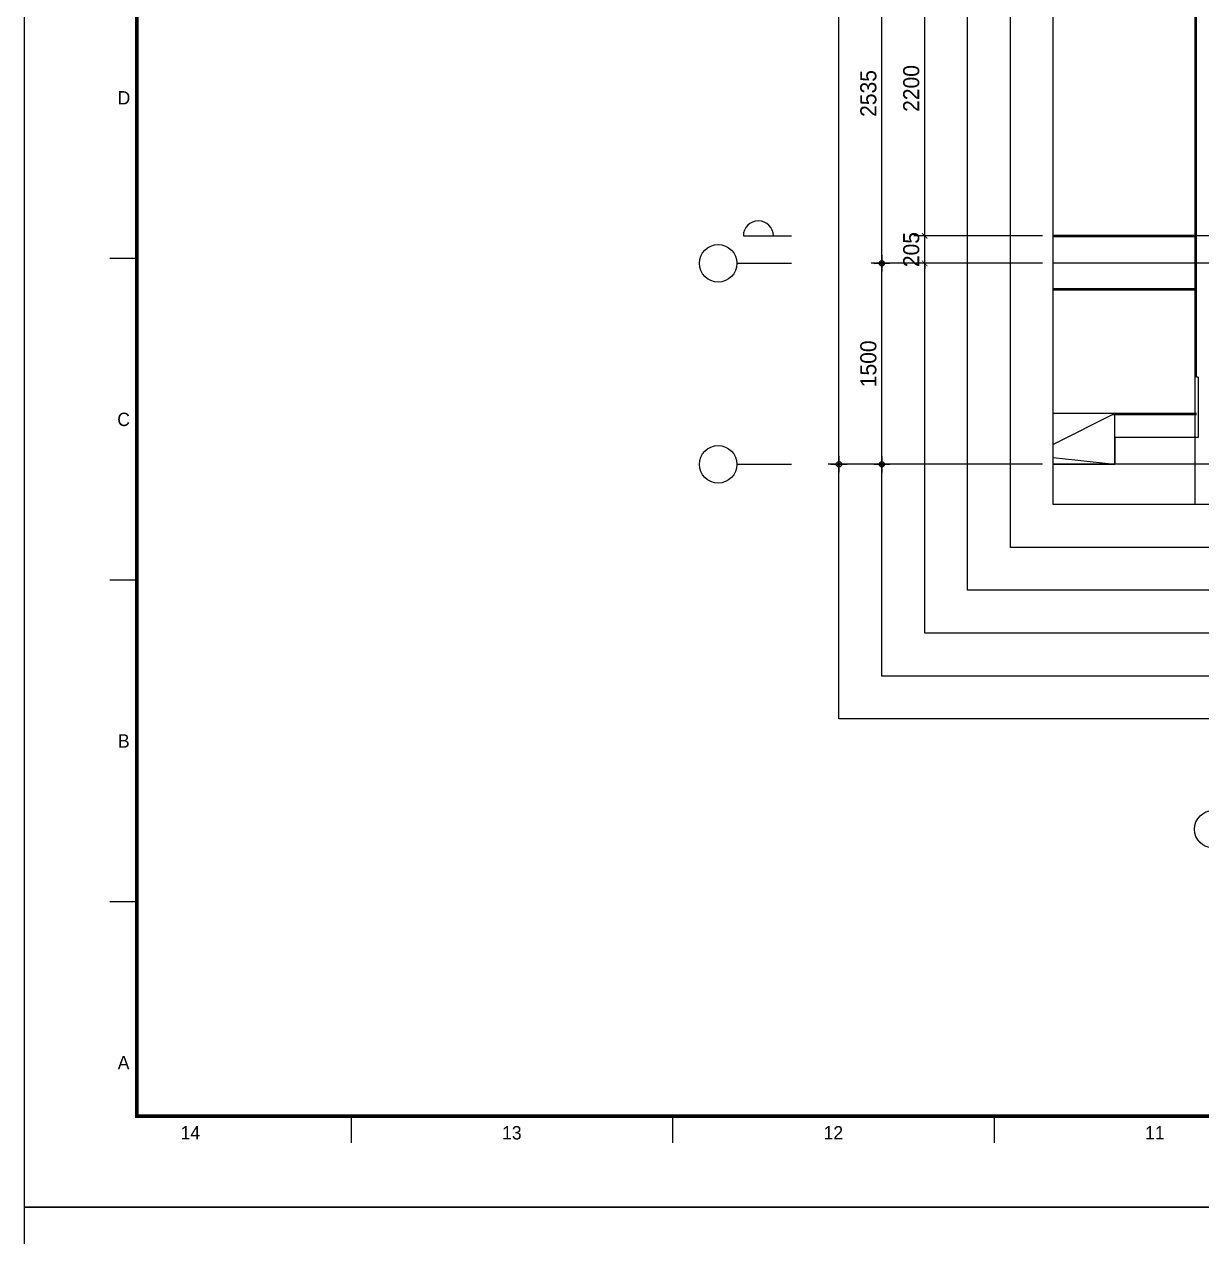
# Model space of a CAD drawing. Header units: millimetres. Extents: x 0 to 92204, y -190080 to 23760.
# Drawn here: x 50154 to 58944, y -47740 to -38691 of the extents above; entities that cross this region are included whole.
import ezdxf
from ezdxf.enums import TextEntityAlignment as Align
from ezdxf.xclip import XClip

# ---------------------------------------------------------------- set-up
doc = ezdxf.new("R2010")
doc.units = ezdxf.units.MM
doc.header["$LTSCALE"] = 100
doc.header["$XCLIPFRAME"] = 0
for name, pattern in [('AUDIT_D_220706163347-0', [0]), ('CEN', [62, 60, -1, 0, -1]), ('HIDDEN', [9.525, 6.35, -3.175])]:
    doc.linetypes.add(name, pattern=pattern)
doc.layers.get('defpoints').update_dxf_attribs({"color": 139})
for name, color, linetype in [('A-치수', 7, 'AUDIT_D_220706163347-0'), ('AA-BORD-FORM', 7, 'Continuous'), ('AA-BORD-TEXT', 3, 'Continuous'), ('AA-XXXX-DIMS', 7, 'Continuous'), ('CEN_CON', 1, 'CEN'), ('CEN_WALL', 12, 'CEN'), ('CONC', 2, 'Continuous'), ('DIM', 7, 'AUDIT_D_220706163347-0'), ('ELE3_CON', 7, 'Continuous'), ('MC', 135, 'Continuous'), ('WAL_DRY', 7, 'Continuous'), ('창호-open', 4, 'Continuous'), ('확장', 8, 'HIDDEN')]:
    doc.layers.add(name, color=color, linetype=linetype)
doc.styles.add('HAUD01', font='Dotum.ttf')
doc.styles.add('맑은고딕', font='malgun.ttf', dxfattribs={"width": 0.9})
doc.dimstyles.new('DIM_40', dxfattribs={"dimscale": 40, "dimtxt": 3, "dimasz": 1, "dimexe": 2, "dimexo": 2, "dimgap": 1, "dimtad": 1, "dimdec": 0, "dimzin": 0, "dimdsep": 46, "dimtxsty": '맑은고딕', "dimblk1": 'DIMDOT', "dimblk2": 'DIMDOT', "dimsah": 1, "dimcen": 0.09, "dimdle": 2, "dimclrd": 7, "dimclre": 7, "dimclrt": 3, "dimadec": 0, "dimazin": 0, "dimtfac": 1, "dimtdec": 0, "dimtix": 1, "dimtmove": 2, "dimatfit": 3, "dimldrblk": 'DIMDOT', "dimfxl": 2, "dimtolj": 1, "dimtzin": 0, "dimarcsym": 0})
doc.dimstyles.new('MCDIM_40', dxfattribs={"dimscale": 40, "dimtxt": 3, "dimasz": 1, "dimexe": 2, "dimexo": 2, "dimgap": 1, "dimtad": 1, "dimdec": 0, "dimzin": 0, "dimdsep": 46, "dimtxsty": '맑은고딕', "dimblk1": 'ARCHTICK', "dimblk2": 'ARCHTICK', "dimsah": 1, "dimcen": 0.09, "dimdle": 2, "dimclrd": 7, "dimclre": 7, "dimclrt": 3, "dimadec": 0, "dimazin": 0, "dimtfac": 1, "dimtdec": 0, "dimtix": 1, "dimtmove": 2, "dimatfit": 3, "dimldrblk": 'ARCHTICK', "dimfxl": 1, "dimtolj": 1, "dimtzin": 0, "dimarcsym": 0})

# ---------------------------------------------------------------- blocks, each defined once
blk = doc.blocks.new('U-84A(확장)1')
at = {"layer": 'CEN_CON'}
blk.add_line((0, 0), (15195, 0), dxfattribs=at)
at = {"layer": 'CEN_WALL'}
blk.add_line((0, 1500), (10995, 1500), dxfattribs=at)
at = {"layer": 'CONC'}
for p, q in [((125, 650), (125, 3915)), ((112, 650), (112, 200)), ((112, 650), (125, 650)), ((112, 200), (735, 200)), ((735, 200), (735, 0)), ((0, 0), (735, 0))]:
    blk.add_line(p, q, dxfattribs=at)
at = {"layer": 'ELE3_CON'}
blk.add_line((2535, 0), (735, 0), dxfattribs=at)
at = {"layer": 'MC'}
for p, q in [((135, -300), (135, 4265)), ((0, 1705), (10995, 1705))]:
    blk.add_line(p, q, dxfattribs=at)
at = {"layer": 'WAL_DRY'}
for p, q in [((125, 380), (750, 380)), ((125, 370), (750, 370))]:
    blk.add_line(p, q, dxfattribs=at)
at = {"layer": '확장', "ltscale": 0.5, "const_width": 20, "flags": 128}
for points in [[(10685, 1705), (125, 1705)], [(10685, 1305), (125, 1305)]]:
    blk.add_lwpolyline(points, dxfattribs=at)
blk = doc.blocks.new('DIMDOT')
at = {"layer": 'AA-XXXX-DIMS'}
for p, q in [((-1.5, 0), (1.5, 0)), ((0, -1.5), (0, 1.5))]:
    blk.add_line(p, q, dxfattribs=at)
for radius in [0.5, 0.25]:
    blk.add_circle((0, 0), radius, dxfattribs=at)
blk = doc.blocks.new('*D2817')
at = {"layer": 'defpoints', "color": 0, "transparency": 16777216}
for p in [(6082.1, -55400.4), (7682.1, -55400.4), (7682.1, -65735.4)]:
    blk.add_point(p, dxfattribs=at)
at = {"layer": 'DIM', "color": 7, "lineweight": -2, "transparency": 16777216}
for p, q in [((7602.1, -55400.4), (6002.1, -55400.4)), ((6082.1, -65695.4), (6082.1, -55440.4)), ((7602.1, -65735.4), (6002.1, -65735.4))]:
    blk.add_line(p, q, dxfattribs=at)
at = {"layer": 'DIM', "color": 7, "lineweight": -2, "transparency": 16777216, "xscale": 40, "yscale": 40, "zscale": 40}
for p, rotation in [((6082.1, -55400.4), 90), ((6082.1, -65735.4), 270)]:
    blk.add_blockref('DIMDOT', p, dxfattribs=dict(at, rotation=rotation))
at = {"layer": 'DIM', "color": 3, "transparency": 16777216, "insert": (5982, -60567.9), "char_height": 120, "attachment_point": 5, "rotation": 90, "style": 'HAUD01'}
blk.add_mtext('\\A1;10335', dxfattribs=at)
blk = doc.blocks.new('*D2818')
at = {"layer": 'defpoints', "color": 0, "transparency": 16777216}
for p in [(6402.1, -64235.4), (7682.1, -64235.4), (7682.1, -65735.4)]:
    blk.add_point(p, dxfattribs=at)
at = {"layer": 'DIM', "color": 7, "lineweight": -2, "transparency": 16777216}
for p, q in [((7602.1, -64235.4), (6322.1, -64235.4)), ((6402.1, -65695.4), (6402.1, -64275.4)), ((7602.1, -65735.4), (6322.1, -65735.4))]:
    blk.add_line(p, q, dxfattribs=at)
at = {"layer": 'DIM', "color": 7, "lineweight": -2, "transparency": 16777216, "xscale": 40, "yscale": 40, "zscale": 40}
for p, rotation in [((6402.1, -64235.4), 90), ((6402.1, -65735.4), 270)]:
    blk.add_blockref('DIMDOT', p, dxfattribs=dict(at, rotation=rotation))
at = {"layer": 'DIM', "color": 3, "transparency": 16777216, "insert": (6302, -64985.4), "char_height": 120, "attachment_point": 5, "rotation": 90, "style": 'HAUD01'}
blk.add_mtext('\\A1;1500', dxfattribs=at)
blk = doc.blocks.new('*D2819')
at = {"layer": 'defpoints', "color": 0, "transparency": 16777216}
for p in [(6402.1, -61700.4), (7682.1, -61700.4), (7682.1, -64235.4)]:
    blk.add_point(p, dxfattribs=at)
at = {"layer": 'DIM', "color": 7, "lineweight": -2, "transparency": 16777216}
for p, q in [((7602.1, -61700.4), (6322.1, -61700.4)), ((6402.1, -64195.4), (6402.1, -61740.4)), ((7602.1, -64235.4), (6322.1, -64235.4))]:
    blk.add_line(p, q, dxfattribs=at)
at = {"layer": 'DIM', "color": 7, "lineweight": -2, "transparency": 16777216, "xscale": 40, "yscale": 40, "zscale": 40}
for p, rotation in [((6402.1, -61700.4), 90), ((6402.1, -64235.4), 270)]:
    blk.add_blockref('DIMDOT', p, dxfattribs=dict(at, rotation=rotation))
at = {"layer": 'DIM', "color": 3, "transparency": 16777216, "insert": (6302, -62967.9), "char_height": 120, "attachment_point": 5, "rotation": 90, "style": 'HAUD01'}
blk.add_mtext('\\A1;2535', dxfattribs=at)
blk = doc.blocks.new('_ArchTick')
at = {"color": 0, "linetype": 'ByBlock', "const_width": 0.15}
blk.add_lwpolyline([(-0.5, -0.5), (0.5, 0.5)], dxfattribs=at)
blk = doc.blocks.new('*D2823')
at = {"layer": 'defpoints', "color": 0, "transparency": 16777216}
for p in [(6722.1, -64030.4), (7682.1, -64030.4), (7682.1, -64235.4)]:
    blk.add_point(p, dxfattribs=at)
at = {"layer": 'DIM', "color": 7, "lineweight": -2, "transparency": 16777216}
for p, q in [((7602.1, -64030.4), (6642.1, -64030.4)), ((6722.1, -64030.4), (6722.1, -63990.4)), ((6722.1, -64235.4), (6722.1, -64030.4)), ((7602.1, -64235.4), (6642.1, -64235.4)), ((6722.1, -64235.4), (6722.1, -64275.4))]:
    blk.add_line(p, q, dxfattribs=at)
at = {"layer": 'DIM', "color": 7, "lineweight": -2, "transparency": 16777216, "xscale": 40, "yscale": 40, "zscale": 40}
for p, rotation in [((6722.1, -64030.4), 270), ((6722.1, -64235.4), 90)]:
    blk.add_blockref('_ArchTick', p, dxfattribs=dict(at, rotation=rotation))
at = {"layer": 'DIM', "color": 3, "transparency": 16777216, "insert": (6622, -64132.9), "char_height": 120, "attachment_point": 5, "rotation": 90, "style": 'HAUD01'}
blk.add_mtext('\\A1;205', dxfattribs=at)
blk = doc.blocks.new('*D2824')
at = {"layer": 'defpoints', "color": 0, "transparency": 16777216}
for p in [(6722.1, -61830.4), (7682.1, -61830.4), (7682.1, -64030.4)]:
    blk.add_point(p, dxfattribs=at)
at = {"layer": 'DIM', "color": 7, "lineweight": -2, "transparency": 16777216}
for p, q in [((6722.1, -64110.4), (6722.1, -61750.4)), ((7602.1, -61830.4), (6642.1, -61830.4)), ((7602.1, -64030.4), (6642.1, -64030.4))]:
    blk.add_line(p, q, dxfattribs=at)
at = {"layer": 'DIM', "color": 7, "lineweight": -2, "transparency": 16777216, "xscale": 40, "yscale": 40, "zscale": 40}
for p, rotation in [((6722.1, -61830.4), 90), ((6722.1, -64030.4), 270)]:
    blk.add_blockref('_ArchTick', p, dxfattribs=dict(at, rotation=rotation))
at = {"layer": 'DIM', "color": 3, "transparency": 16777216, "insert": (6622, -62930.4), "char_height": 120, "attachment_point": 5, "rotation": 90, "style": 'HAUD01'}
blk.add_mtext('\\A1;2200', dxfattribs=at)
blk = doc.blocks.new('중심')
at = {"layer": 'DIM'}
blk.add_line((-350, 0), (0, 0), dxfattribs=at)
blk.add_circle((-470, 0), 120, dxfattribs=at)
blk = doc.blocks.new('XR-FORM 청주월명')
at = {"layer": 'AA-BORD-FORM', "color": 2}
for p, q in [((21, 177), (16, 177)), ((21, 117), (16, 117)), ((21, 57), (16, 57)), ((61, 17), (61, 12)), ((121, 17), (121, 12)), ((181, 17), (181, 12))]:
    blk.add_line(p, q, dxfattribs=at)
at = {"layer": 'AA-BORD-FORM', "color": 1}
blk.add_lwpolyline([(0, 0), (841, 0), (841, 594), (0, 594)], close=True, dxfattribs=at)
at = {"layer": 'AA-BORD-FORM', "color": 2, "const_width": 0.682}
blk.add_lwpolyline([(21, 17), (21, 577), (821, 577), (821, 17)], close=True, dxfattribs=at)
at = {"layer": 'AA-BORD-TEXT', "color": 7, "style": 'HAUD01'}
for s, p in [('D', (18.61, 207)), ('C', (18.54, 147)), ('B', (18.58, 87)), ('A', (18.54, 27)), ('14', (31, 13.9)), ('13', (91, 13.9)), ('12', (151, 13.9)), ('11', (211, 13.9))]:
    blk.add_text(s, height=2.5, dxfattribs=at).set_placement(p, align=Align.MIDDLE_CENTER)
blk = doc.blocks.new('DIM-1108')
at = {"layer": 'DIM'}
blk.add_lwpolyline([(5592.2, -64030.4, 1), (5368.2, -64030.4), (5728.2, -64030.4)], format="xyb", dxfattribs=at)
at = {"layer": 'A-치수', "xscale": 1.166666666666666, "yscale": 1.166666666666666, "zscale": 1.166666666666666}
for p in [(5728.2, -64235.4), (5728.2, -65735.4)]:
    blk.add_blockref('중심', p, dxfattribs=at)
at = {"layer": 'A-치수', "xscale": 1.166666666666675, "yscale": 1.166666666666675, "zscale": 1.166666666666675, "rotation": 90}
blk.add_blockref('중심', (8876.2, -67910.5), dxfattribs=at)
at = {"layer": 'DIM'}
for base, p1, p2, dimstyle, override, picture, middle in [((6082.1, -55400.4), (7682.1, -65735.4), (7682.1, -55400.4), 'DIM_40', {"dimscale": 40, "dimtxsty": 'HAUD01'}, '*D2817', (5982, -60567.9)), ((6402.1, -61700.4), (7682.1, -64235.4), (7682.1, -61700.4), 'DIM_40', {"dimscale": 40, "dimtxsty": 'HAUD01'}, '*D2819', (6302, -62967.9)), ((6722.1, -61830.4), (7682.1, -64030.4), (7682.1, -61830.4), 'MCDIM_40', {"dimtxsty": 'HAUD01'}, '*D2824', (6622, -62930.4)), ((6722.1, -64030.4), (7682.1, -64235.4), (7682.1, -64030.4), 'MCDIM_40', {"dimtxsty": 'HAUD01'}, '*D2823', (6622, -64132.9)), ((6402.1, -64235.4), (7682.1, -65735.4), (7682.1, -64235.4), 'DIM_40', {"dimscale": 40, "dimtxsty": 'HAUD01'}, '*D2818', (6302, -64985.4))]:
    dim = blk.add_linear_dim(base=base, p1=p1, p2=p2, angle=90, dimstyle=dimstyle, override=override, dxfattribs=at)
    dim.commit()
    dim.dimension.update_dxf_attribs({"geometry": picture, "text_midpoint": middle})

msp = doc.modelspace()

# ---------------------------------------------------------------- linework, layer by layer
at = {"layer": 'defpoints'}
for points in [[(75865.2, -43875.4), (56236, -43875.4), (56236, -26950.4), (75865.2, -26950.4)], [(75545.2, -43555.4), (56556, -43555.4), (56556, -27270.4), (75545.2, -27270.4)], [(75225.2, -43235.4), (56876, -43235.4), (56876, -27590.4), (75225.2, -27590.4)], [(74905.2, -42915.4), (57196, -42915.4), (57196, -27910.4), (74905.2, -27910.4)], [(74585.2, -42595.4), (57516, -42595.4), (57516, -28230.4), (74585.2, -28230.4)], [(74265.2, -42275.4), (57836, -42275.4), (57836, -28550.4), (74265.2, -28550.4)]]:
    msp.add_lwpolyline(points, close=True, dxfattribs=at)
at = {"layer": '창호-open'}
for p, q in [((58295.2, -41595.4), (57836, -41826.4)), ((57836, -41924.4), (58295.2, -41975.4))]:
    msp.add_line(p, q, dxfattribs=at)
msp.add_lwpolyline([(57836, -41975.4), (58295.2, -41975.4), (58295.2, -41595.4), (57836, -41595.4)], dxfattribs=at)

# ---------------------------------------------------------------- block references
msp.add_blockref('DIM-1108', (50153.9, 23760))
at = {"xscale": 40, "yscale": 40, "zscale": 40}
for p in [(50153.9, -47520), (50153.9, -71280)]:
    msp.add_blockref('XR-FORM 청주월명', p, dxfattribs=at)
ref = msp.add_blockref('U-84A(확장)1', (59030.2, -41975.4), dxfattribs=dict(xscale=-1))
XClip(ref).set_block_clipping_path([(-15235, -300), (1194.1410816024, 13425)])

doc.saveas('drawing.dxf')
